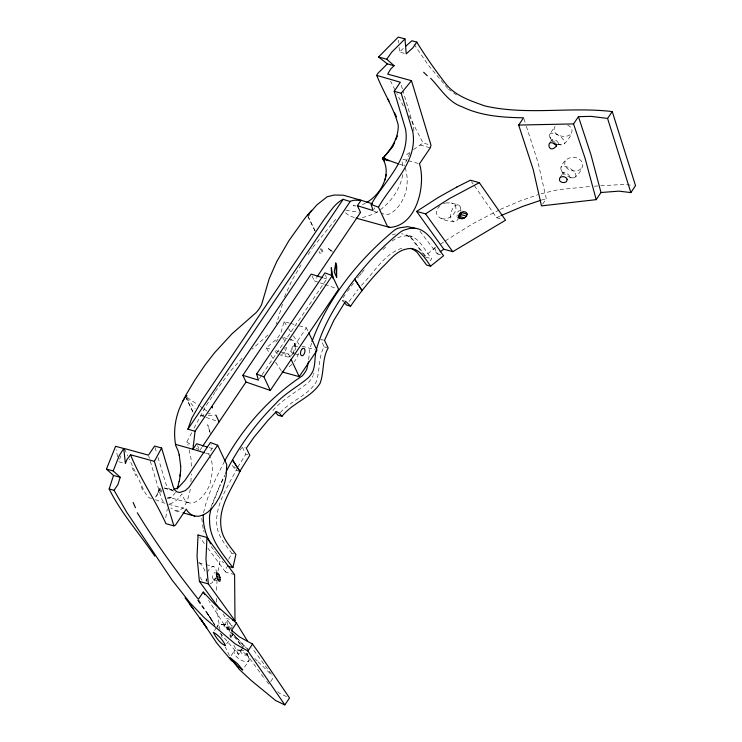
<?xml version="1.0" encoding="UTF-8"?>
<svg xmlns="http://www.w3.org/2000/svg" width="742" height="742" viewBox="0 0 742 742"><rect width="100%" height="100%" fill="white"/><g stroke="black" fill="none" stroke-linecap="round" stroke-linejoin="round"><path stroke-width="0.56" stroke-dasharray="3.71 2.78" d="M216.478 602.096L216.506 597.449M413.897 130.982L413.081 124.777L402.934 90.802M216.618 590.224L217.044 580.578M190.935 481.743L191.278 474.027M308.672 359.545L309.655 350.15L311.751 342.331M217.935 571.284L220.42 559.032L219.15 557.335M286.607 347.302L285.151 352.005L281.728 354.537M234.611 574.66L225.679 572.193L226.301 566.999M205.988 581.107L206.341 578.602M203.586 512.731C207.482 494.45 216.237 477.477 224.705 460.921M165.726 517.666L167.302 508.919M289.361 323.113L284.028 321.638L281.246 331.73A24.44 17.456 -25.2 0 1 275.82 339.771L266.239 347.979L269.235 352.589M190.397 489.154C188.412 496.927 186.789 506.86 178.841 510.709L175.687 510.839L170.91 507.964M402.73 174.676C400.235 189.025 391.331 201.759 379.644 210.236M313.588 374.302L313.922 373.003M249.006 660.556L249.127 658.85A8.783 3.933 34 0 0 237.653 649.992L236.457 649.946A8.783 3.933 34 0 0 237.125 657.282L238.414 658.377A8.783 3.933 34 0 0 247.754 661.549L249.006 660.556L243.951 668.032M575.783 176.735L575.913 175.019A8.783 3.933 34 0 0 564.43 166.171L563.243 166.115A8.783 3.933 34 0 0 563.911 173.461L565.191 174.546A8.783 3.933 34 0 0 574.54 177.728C579.548 173.702 587.284 163.555 578.732 158.899C571.637 154.355 563.261 159.901 560.998 167.275M282.479 304.044L277.805 319.672M298.581 353.526L296.67 358.228L294.296 361.762M212.676 504.022L220.346 484.368M159.354 488.885L157.805 493.3L160.578 486.854M276.237 324.106L276.998 321.917M211.155 506.573L218.092 489.442L224.409 476.447M275.894 342.025L278.807 337.99M558.225 144.096A8.783 3.933 34 0 0 563.948 144.347L564.439 143.753C568.604 139.255 577.137 129.108 567.713 125.24M120.946 455.811L118.637 461.709L123.45 463.027M555.118 126.344C549.46 135.165 567.407 140.099 571.711 132.985M323.586 340.133L320.85 339.446L324.078 346.811C317.947 357.894 320.331 371.009 315.971 382.39C307.299 396.265 289.946 400.921 279.623 413.47M565.283 160.94C561.713 170.103 577.601 174.685 582.099 167.395M284.409 296.893L292.088 280.124L302.3 262.789M225.114 474.166L226.412 471.161M207.352 572.332L209.661 568.437L211.637 566.925A8.783 4.721 -74.6 0 1 215.764 568.65L216.701 573.241M409.955 153.065L403.991 165.93M221.311 482.281L224.678 475.168M213.334 395.134L214.707 392.379M210.097 583.694L212.11 582.795L215.477 577.814M236.976 649.964L241.985 650.168A3.84 1.725 34 0 0 241.753 653.359L244.86 655.149L246.734 655.047L247.04 654.444A3.84 1.725 34 0 0 246.158 652.58M191.649 432.781L186.78 442.093L188.078 445.246M193.996 428.171L205.933 405.837L212.861 395.746M228.684 559.255L231.884 553.319C225.216 544.572 217.369 535.77 216.766 524.167C215.319 503.67 228.647 485.593 237.273 467.979M158.065 492.614L156.052 496.287L154.373 497.335M308.264 254.589L312.243 248.301M237.728 467.21L245.797 454.262L242.263 446.962L245.324 447.862M210.107 456.404L208.623 454.002L212.221 448.548L211.016 444.504M342.943 297.848L346.273 293.016M323.846 284.149L314.348 280.866L316.574 277.554M199.793 450.45L202.084 447.064M259.542 378.485L261.481 375.61M262.13 374.645L326.768 278.946L325.562 274.902M290.076 357.227L288.629 354.157L306.427 327.816L297.894 325.46M214.457 630.579L216.2 627.992M216.785 627.129L217.953 625.413M555.257 142.557A8.783 3.933 34 0 1 549.655 134.293L554.311 127.401M224.038 625.209L227.395 620.303L232.422 626.118M549.145 143.865L551.881 139.811M230.512 629.346L231.996 627.148M226.672 643.833L228.49 641.144M230.92 637.554L232.738 634.864A8.783 3.933 34 0 0 232.858 633.149M231.161 655.631L234.222 651.105M240.482 650.651L241.651 648.916M242.235 648.054L243.988 645.457L248.32 649.389M560.136 177.375L563.057 173.053M220.17 633.13L238.507 654.453L243.32 647.321M542.69 204.087L546.298 198.745L546.019 197.437L538.043 162.489L526.152 125.676M246.734 655.047L247.828 653.433M270.747 681.471L273.761 677.019M215.356 391.442L231.309 370.1L242.634 357.625M175.446 492.317L172.496 496.333L170.4 497.437L167.516 497.233M240.12 450.079L241.725 447.741M373.606 209.615L374.858 207.816M312.874 247.401L335.709 219.317M347.414 291.411L353.888 282.683M349.074 301.484L358.061 289.463M213.993 580.717L215.839 578.398L214.531 579.669L213.306 579.632L212.416 577.081L213.501 573.631L215.199 572.332M357.486 278.037L358.776 276.46M359.425 275.672L361.354 273.306M361.354 285.364C374.45 272.527 384.597 252.716 403.416 247.819M232.738 634.864L232.246 635.458A8.783 3.933 34 0 1 227.961 635.699M429.97 260.915L431.742 258.772C424.118 250.073 419.48 236.095 406.106 235.112L410.502 237.292L405.206 234.416L401.515 233.767M361.994 272.518L364.201 269.921M440.052 205.71C429.423 215.987 444.198 221.07 453.585 221.793L456.525 220.921L458.398 218.862M272.852 410.512C282.99 398.853 296.911 391.85 308.672 382.195A29.893 21.397 -25.1 0 0 313.17 375.526M382.965 249.674L386.285 246.437M291.467 355.158L294.286 352.422M267.89 335.05L251.974 349.222M404.307 53.331L399.493 52.033L404.177 47.673M438.337 253.068L437.084 253.681L419.935 231.189M291.996 364.285L288.406 367.392M409.575 152.518L404.52 156.2M435.684 247.429L425.231 255.795L410.205 236.077M413.563 149.55L423.051 143.011L429.006 144.653M440.794 243.979L443.521 242.087M392.138 241.057C397.619 236.754 405.113 234.639 411.912 236.717M445.339 240.835L472.533 223.843L499.385 209.838M155.161 497.121L156.812 496.036L160.049 488.802L161.246 487.8L159.994 487.596M362.421 204.718L365.639 203.011M377.863 211.6C372.298 214.651 366.316 217.156 359.963 217.786M474.416 185.695L496.611 217.74L500.238 215.978M500.312 209.392L519.53 201.193L537.802 194.729M443.503 203.651L445.2 203.085M392.435 234.843L395.365 233.925M540.983 193.792L558.077 189.72L591.133 186.372M541.437 200.09L546.298 198.745M169.723 503.66C175.27 502.918 178.664 498.021 181.883 493.949C189.034 516.117 209.782 492.549 210.802 479.749A27.278 14.664 -74.6 0 0 210.487 457.276M170.4 497.437L171.216 497.242L168.944 497.326L189.618 503.02M204.987 417.032L200.646 415.539L203.892 414.824M208.214 413.888L210.385 413.415M445.812 202.956L451.238 202.928L458.844 205.144A8.783 4.721 -74.6 0 1 460.893 210.969M457.99 204.792C453.993 204.681 452.184 209.123 451.164 212.286A8.783 4.721 -74.6 0 0 451.386 219.799L453.585 221.793M594.286 186.196L624.124 184.387L633.26 185.417M198.652 562.779L204.838 564.254M200.646 415.539L203.92 415.446M208.289 415.334L215.941 415.13M573.547 177.895L568.548 177.7L569.615 176.846A3.84 1.725 34 0 0 565.144 172.682L564.56 172.561A3.84 1.725 34 0 0 564.328 175.752M321.221 248.876L322.714 250.323L322.946 253.143L319.19 252.948L319.079 249.831M167.052 498.197L170.048 498.364M225.54 624.727L220.189 624.245L226.125 624.847L221.385 624.3M354.361 217.573L349.13 215.662L345.253 212.537M355.956 205.933L353.238 205.673L356.485 206.573M556.852 144.44L561.008 144.866M345.791 210.348L359.425 212.268M441.518 218.463C450.292 221.784 462.971 207.046 451.238 202.928M158.027 457.462L165.958 484.007L167.488 487.244L169.705 489.145L172.534 489.701M241.985 650.168L242.569 650.289A3.84 1.725 34 0 1 243.849 650.799M151.618 498.411L149.281 497.854L147.37 496.129L144.607 491.89L129.127 458.871M342.433 300.464L344.52 300.983M294.5 345.763L297.561 346.597M245.797 454.262L247.809 454.818M420.046 145.005L430.277 147.825M402.897 159.224L407.321 160.439M408.425 160.745L418.386 163.49M496.611 217.74L502.195 219.28M373.792 211.34L379.199 212.833M440.47 254.849L437.353 253.987L434.191 247.142M425.778 257.131L431.742 258.772M290.428 323.41L296.828 325.172M324.078 346.811L327.148 347.664M283.648 337.638L291.958 339.929M302.031 346.18L314.868 349.714M266.239 347.979L271.572 349.454M275.838 350.632L279.038 351.513M280.105 351.801L288.629 354.157M278.825 354.528L287.553 356.939M239.879 471.393L235.919 470.307L232.144 465.308L235.566 467.979M168.555 504.235L184.044 508.511M175.687 510.839L182.059 512.592M231.884 553.319L233.897 553.875M205.933 564.551L213.575 566.665M213.306 579.632L218.222 580.986M222.962 613.857L226.06 618.318L229.408 619.245M294.611 353.767L298.692 354.899M205.488 453.056L208.623 454.002M164.501 488.06L173.637 491.102M323.651 277.981L326.768 278.946M209.105 447.584L212.221 448.548M164.195 487.902L167.442 488.959L164.603 487.986M399.521 164.195L403.667 165.587M206.072 417.403L219.113 421.883M324.903 284.511L335.458 288.156M155.468 499.709L165.216 503.364L162.841 501.24L161.2 497.706L149.745 459.354M169.705 489.145L172.821 490.323M199.375 562.751L202.779 566.165L205.107 571.396M286.57 696.617L279.678 693.427L277.48 691.461M456.515 94.995L448.493 89.179M186.78 442.093L192.354 445.673M196.073 448.066L198.865 449.856M460.726 210.923L458.825 210.811L457.916 211.758L456.951 216.516M277.48 354.036L274.707 350.92M187.29 397.517L199.301 405.781M200.219 406.421L202.993 408.323M203.92 408.963L208.539 412.144M342.164 300.751L343.722 301.846M282.461 337.434L285.605 342.006M231.958 626.257L227.321 620.349M410.15 237.041L421.428 251.64M254.84 658.562L257.307 660.964M258.133 661.771L272.11 675.415M246.724 648.638L247.782 649.677M222.016 561.277L223.565 562.816M447.704 88.344L428.746 65.704L414.129 44.409M231.467 632.332L245.676 647.543M229.686 630.338L225.874 626.257L229.881 630.654M232.738 633.594L243.988 645.457M240.779 644.483L224.984 625.998L209.188 601.317M241.4 645.188L242.653 646.588M268.947 684.143L264.764 678.976M271.461 674.2L252.002 647.961M186.817 398L195.118 408.517M263.503 677.409L244.786 651.643M204.356 543.561L199.7 537.31M207.76 548.004L225.679 572.193M218.732 556.769L217.304 554.831M423.673 254.71L425.11 256.63M213.408 549.479L210.209 545.194M206.462 612.011L214.809 625.339L206.462 612.011L212.945 621.666L197.762 600.259M197.826 600.399L203.846 608.533M471.485 181.697L473.136 183.942M197.808 600.343L199.663 602.866M421.957 252.373L423.228 254.107M216.812 554.153L213.919 550.184M299.054 344.362L293.285 335.792M281.264 370.703L275.495 362.133M288.619 328.706L291.597 333.251M270.83 355.047L273.807 359.592M284.028 321.638L287.033 326.248M208.344 600.074L208.65 600.538M198.81 600.13L215.291 625.46M239.963 644.186L233.387 633.418M320.108 248.551L322.946 253.143M200.275 577.387L201.982 580.3M408.953 115.52L423.051 143.011M403.351 106.05L396.831 93.585M238.507 654.453L232.951 643.453M193.068 412.255L186.242 398.185M229.399 655.64L225.355 647.052M549.905 137.057L551.992 141.017M394.976 89.865L390.654 81.193M308.06 216.404L315.74 232.385L307.911 216.33M185.435 396.247L193.115 412.227M141.11 486.678L143.911 492.502M312.085 276.052L314.348 280.866M306.427 327.816L307.865 330.886M197.53 445.645L198.893 448.53M132.067 467.599L135.907 475.808M561.249 170.039L563.002 173.804M159.855 489.711L161.097 492.4M124.526 448.854L127.754 455.903M246.836 653.581L248.755 657.802M160.708 489.052L161.886 491.705M405.095 167.711C410.632 183.534 405.067 204.328 390.617 213.52A27.278 14.664 -74.6 0 1 381.945 213.204M523.917 118.785L525.457 123.515M230.855 637.638L226.06 618.318M148.78 456.191L149.411 458.25M203.54 530.289L204.115 532.153M401.301 85.321L402.609 89.708M155.05 447.5L156.701 453.037M189.201 449.735L191.028 458.76L191.315 466.264M221.042 634.104L222.006 637.378M294.574 343.138L295.641 347.163M219.966 629.995L216.775 608.366M203.113 528.397L201.629 517.35M117.588 456.794L116.169 449.717M402.071 161.793L403.091 167.98M460.606 207.992L460.94 210.246M399.094 47.414L399.493 52.033M398.5 40.161L398.723 43.008M293.86 352.812A3.84 2.068 -74.6 0 1 291.3 350.493A3.84 2.068 -74.6 0 1 294.082 345.744A3.84 2.068 -74.6 0 1 295.557 349.918M290.02 340.198A8.783 4.721 -74.6 0 1 294.787 347.21A8.783 4.721 -74.6 0 1 288.174 356.995A8.783 4.721 -74.6 0 1 285.132 347.423M206.981 581.672A8.783 4.721 -74.6 0 1 206.313 579.048M218.204 628.168A8.783 3.933 34 0 1 219.669 624.3A8.783 3.933 34 0 1 227.135 626.61L228.545 627.593A8.783 3.933 34 0 1 229.825 628.687M229.964 629.782A3.84 1.725 34 0 1 224.548 627.073A3.84 1.725 34 0 1 226.338 624.903A3.84 1.725 34 0 1 230.595 629.003M549.655 134.293A8.783 3.933 34 0 1 558.837 135.489L560.247 136.482A8.783 3.933 34 0 1 564.439 143.753M552.669 142.019A3.84 1.725 34 0 1 553.384 139.329A3.84 1.725 34 0 1 558.244 142.742M558.411 143.197A3.84 1.725 34 0 1 558.355 143.948M331.526 250.713L327.278 247.726L332.75 252.568L331.526 250.713M210.44 433.643L207.723 424.739L210.44 433.643"/><path stroke-width="1.11" d="M336.608 277.248L336.729 265.979L335.736 263.076L334.243 271.934L336.608 277.248L335.736 263.076M180.621 471.699L180.733 466.152M216.312 572.796L216.673 576.506L220.012 577.424L220.031 581.19L219.205 581.255C215.05 578.046 216.478 566.823 220.012 577.424M462.285 218.723L458.946 217.796L461.088 214.633L461.274 212.49L467.182 214.123L466.588 216.154C464.984 218.009 462.47 219.317 460.012 218.389C455.903 215.672 461.626 210.598 465.021 211.85L466.301 212.462L467.182 214.123M366.557 202.529C380.98 194.404 392.407 173.786 382.436 158.371C391.127 149.606 398.63 137.938 398.241 125.092C393.752 107.701 383.326 92.194 376.76 75.415L377.52 73.69L387.352 63.868L394.085 65.695L390.635 69.127L387.667 74.117L411.485 80.683L430.991 145.2L430.277 147.825L419.49 163.796C426.075 185.055 416.772 225.837 389.782 227.414L356.132 218.129M179.944 476.067L180.492 471.717M179.286 481.567L180.352 474.286M232.756 620.164L234.991 620.785L234.611 574.66L206.972 537.477L198.04 535.019L197.038 556.602L199.403 581.413L219.836 609.395M206.972 537.477L205.97 559.069L208.335 583.88L234.991 620.785M308.487 361.753L306.771 369.219A27.528 19.672 -25.2 0 1 302.272 375.879C269.828 397.369 243.552 426.798 224.705 460.921M385.191 179.833L386.155 174.565M177.978 486.446L179.082 481.373M227.711 566.192L232.914 567.63L235.91 554.422C229.807 546.121 222.183 538.154 221.088 527.376C218.074 507.036 231.782 488.913 239.954 471.411L232.534 460.003L239.954 471.411M204.449 452.741L192.957 449.262L195.053 431.241L187.893 429.201L191.761 418.228L202.223 399.947L324.365 219.103C329.986 212.045 334.837 203.336 343.156 199.329L349.695 201.388L354.12 200.238L361.122 200.284L372.567 203.827M398.482 163.843L386.406 159.595L384.106 157.833L384.384 156.655L392.648 146.87L394.679 142.492M460.745 212.592L458.89 217.888L457.721 217.758M154.809 556.148C139.709 533.683 121.224 513.464 109.167 488.978L113.498 475.474L106.458 469.102L115.594 446.313L123.784 448.52L125.37 463.546L126.91 459.586L130.555 454.781L154.373 461.348L173.888 525.874L175.474 525.095L186.261 509.123L187.782 511.572L191.028 514.521L194.794 516.107L198.93 516.246L203.28 514.957L207.667 512.277L211.943 508.307L215.737 503.456L219.465 497.177L222.526 490.1L225.216 480.677L226.199 475.789L226.727 464.483L217.675 445.246L210.413 442.482L184.981 480.408L178.089 487.828L173.619 489.386M307.717 214.763L309.08 214.883L307.717 214.763L305.194 217.842L288.963 240.603L276.785 261.509L269.188 278.76L261.676 304.359A32.583 23.197 -25.4 0 1 256.027 312.716L232.014 333.779L214.475 352.849L204.922 365.212L194.821 380.145L185.574 395.607L185.76 397.174M211.22 507.88L209.819 514.447A16.315 8.793 77.6 0 0 209.578 520.476C209.365 539.295 222.461 553.495 232.914 567.63M106.458 469.102L113.201 470.938L120.223 477.31L117.895 484.609L114.055 490.286L126.622 512.054L172.061 580.049L190.11 602.903L204.3 617.771L235.093 643.806L247.902 651.022L284.845 704.9L289.519 697.981L259.44 653.656L252.54 644.056L239.471 636.896L231.532 630.292L236.429 623.048L215.236 604.674L203.234 592.07L198.346 599.323C176.475 571.646 155.699 542.801 137.279 512.75M311.983 341.561C328.149 297.663 358.729 259.709 394.438 230.15A16.315 13.235 -62.4 0 1 399.864 227.785L407.664 226.662L414.954 228.258M177.143 489.006L178.099 486.344M113.201 470.938L119.249 455.551L123.784 448.52M395.829 139.746L397.397 135.897M182.736 401.209L185.064 396.757M154.373 461.348L161.608 448.001L154.596 446.072L148.456 455.152L125.389 448.789L123.691 449.448M226.412 471.161C239.045 446.369 255.693 423.691 275.365 404.019C284.845 393.269 297.765 386.786 308.505 377.595A27.528 19.672 -25.2 0 0 313.003 370.944C315.814 363.469 314.293 355.26 316.908 347.738C321.842 330.802 330.209 314.979 339.697 300.176C356.54 274.726 376.75 250.824 400.68 231.866A16.315 13.235 -62.4 0 1 406.106 229.501C425.203 222.674 434.144 243.747 443.586 255.702L430.61 266.155L426.585 265.042L416.735 251.9L412.515 248.978M185.5 396.784C176.596 410.614 172.867 427.466 175.409 443.772L176.383 444.634L192.957 449.262L196.63 443.725L207.018 446.944M242.838 375.304L258.429 380.127L256.621 374.061L324.959 272.889L332.231 275.644L338.621 289.25L270.292 390.422L246.01 382.037L242.838 375.304L311.176 274.123L322.612 277.666M317.14 276.72L360.556 212.425L357.394 205.701L361.122 200.284L343.305 195.192L334.15 195.035L327.157 196.778L316.992 204.783L309.201 213.64M202.659 446.211L246.01 382.037M247.902 651.022L252.54 644.056M405.726 46.254L411.893 40.764L416.772 42.09L412.942 47.766L406.236 53.86L404.984 38.918L398.241 37.1L378.559 56.976L387.352 63.868M357.394 205.701L372.985 210.524L371.176 204.458C384.31 181.271 410.558 158.871 405.568 129.247L394.206 91.303L400.346 82.223L376.76 75.415M187.893 429.201L343.156 199.329M195.053 431.241L350.307 201.379M217.675 445.246L188.839 487.457L185.361 490.583L179.805 492.465L176.967 491.9L174.75 490.008L173.229 486.771L161.608 448.001M270.292 390.422L263.892 376.825L332.231 275.644M389.782 227.414L387.491 226.449L378.448 207.213C391.572 184.025 417.82 161.635 412.84 132.002L401.227 93.242L411.485 80.683M282.099 371.928L299.221 376.648L317.01 350.307L308.83 332.926M416.772 42.09C425.352 56.086 434.793 69.562 444.81 82.585C454.28 95.588 470.159 100.624 484.6 105.856C526.542 115.631 569.967 106.514 612.252 111.569L607.568 118.423L591.049 116.364L578.445 116.67L591.003 154.883L600.992 192.521L596.178 199.654L541.484 205.877L533.229 169.612L518.667 125.055L523.564 117.811C502.751 117.468 481.02 116.021 462.034 106.755C447.973 101.988 440.544 88.419 430.694 78.327M596.178 199.654L585.086 158.324L573.547 123.923L578.445 116.67M600.992 192.521L618.93 191.139L630.867 192.595L635.542 185.676L612.252 111.569M344.325 302.532L346.57 305.064L350.586 306.177C360.232 292.227 370.954 279.038 382.742 266.851C389.68 260.377 395.774 251.603 405.522 249.266C417.867 245.444 424.786 257.789 430.61 266.155M378.559 56.976L386.73 59.221L391.618 52.292L404.984 38.918M456.803 187.067L470.391 180.204L479.323 182.671L505.543 220.207L452.759 251.677L443.827 249.21L416.614 211.405L437.984 197.65L457.053 186.938M308.524 213.965L311.64 210.357M275.328 412.014L277.898 415.186L281.997 416.308C292.496 402.804 310.731 397.879 319.997 383.493C324.393 372.132 321.889 358.961 328.168 347.942L324.504 340.355L333.919 320.182L345.568 301.252L350.586 306.177M185.435 396.247L186.947 395.727L185.574 395.607M416.614 211.405L425.546 213.863L449.439 198.587L479.323 182.671M440.164 251.779L443.827 249.21M500.98 215.616L522.544 206.471L540.686 200.312M185.593 395.644L186.196 395.56M573.547 123.923L518.667 125.055M384.106 157.833L382.881 157.592L386.406 159.595L382.436 158.371L389.151 160.708L382.51 158.816M109.167 488.978L114.055 490.286M113.498 475.474L120.223 477.31M394.206 91.303L401.227 93.242M461.088 214.633L466.588 216.154M460.142 216.683L464.603 217.916M183.116 512.88L194.794 516.107M173.888 525.874L165.939 523.676C155.403 500.062 140.155 478.85 130.555 454.781M216.868 574.364L219.159 575.004M216.952 578.704L220.3 579.632M199.403 581.413L208.335 583.88M410.78 248.347L411.875 248.746M371.176 204.458L378.448 207.213M256.621 374.061L263.892 376.825M284.845 704.9L275.551 700.485L251.325 680.581L239.61 669.711L232.292 660.668M394.085 65.695L386.73 59.221M423.663 72.262L427.253 75.721M231.699 660.909L216.84 643.147L199.95 617.901L206.842 627.89L189.683 604.136M281.997 416.308L279.215 413.09L276.423 411.541L268.029 420.26L254.116 437.047L246.335 448.159L249.813 455.365L239.833 471.328M185.055 597.792L193.068 608.57M198.04 535.019L198.541 535.715M425.546 213.863L452.759 251.677M247.429 640.958L236.429 623.048M204.857 594.676L203.234 592.07M209.754 542.383L210.682 543.849M383.707 159.799L384.653 161.404M231.532 630.292L232.459 631.859M175.437 444.95L178.034 450.561L179.36 455.458L179.258 454.92L180.658 466.078M209.142 541.215C205.822 534.221 203.586 526.523 203.336 518.76A16.315 8.793 77.6 0 1 203.345 514.494M388.02 99.066L388.993 101.088M394.651 112.951L396.516 116.846M291.04 359.267L299.221 376.648M215.941 415.13L219.113 421.883M133.115 502.445L135.461 507.741M630.867 192.595L607.568 118.423M333.149 278.686L331.322 267.658L331.498 275.384M556.852 144.44A3.84 1.725 34 0 1 553.717 142.993M567.176 179.295L566.573 181.493C564.56 183.293 560.998 182.82 559.533 180.547L559.551 178.247C561.388 175.585 566.081 176.336 567.176 179.295M556.611 145.849C547.336 156.404 545.518 134.998 556.611 145.849M301.762 349.334L301.567 349.593A3.849 2.068 -74.6 0 0 301.512 355.641A3.849 2.068 -74.6 0 0 304.953 351.226A3.849 2.068 -74.6 0 0 301.975 349.055L301.762 349.334M225.466 645.633C220.198 643.741 215.876 637.415 213.297 632.305C218.241 634.892 223.194 640.29 225.466 645.633M242.69 669.905L237.449 665.917L229.937 657.44L237.672 663.858L242.69 669.905M362.087 290.576L354.639 279.103L362.022 290.558M212.119 407.228L211.609 406.737L212.5 407.84L212.119 407.228"/></g></svg>
